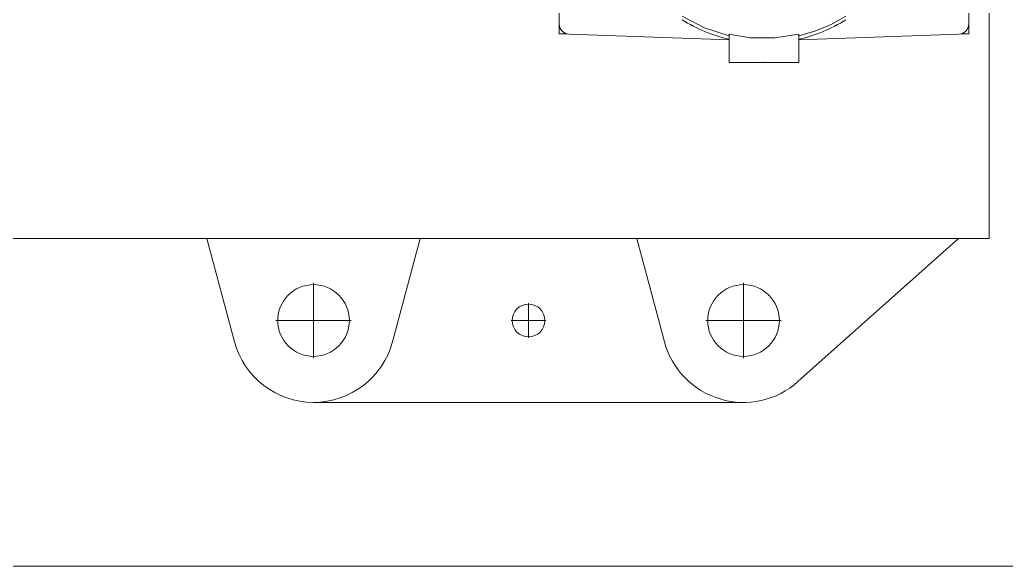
# Model space of a CAD drawing. Header units: millimetres. Extents: x -69706 to 52883, y -6882 to 68885.
# Drawn here: x 45611.3 to 46093.1, y 62384.2 to 62651.1 of the extents above; entities that cross this region are included whole.
import ezdxf

# ---------------------------------------------------------------- set-up
doc = ezdxf.new("R2010")
doc.units = ezdxf.units.MM
doc.layers.add('XFM7Q20PCW-200K$0$PCW EQ', color=22, linetype='Continuous', lineweight=9)

# ---------------------------------------------------------------- blocks, each defined once
blk = doc.blocks.new('XFM7Q20PCW-200K$0$PCW-防震基座-更新後 - PCW-防震基座-更新後-V1242-CUB_L40')
at = {"extrusion": (0, 0, -1)}
blk.add_line((-939.47, -397.39), (68.31, -397.39), dxfattribs=at)
blk = doc.blocks.new('XFM7Q20PCW-200K$0$A$C561449da')
for p, q in [((830, 2269.35), (584.46, 2269.35)), ((830, 269.35), (830, 2269.35)), ((725.17, 2259.35), (695.21, 2259.35)), ((725.17, 2259.35), (730, 2259.35)), ((730, 2259.35), (730, 2255.65)), ((732.9, 2176.35), (730.17, 2254.52)), ((899.86, 2175.96), (830, 2254.35)), ((744, 2176.35), (730.21, 2176.35)), ((744, 2142.35), (744, 2176.35)), ((870, 2167.72), (870, 2130.97)), ((851.62, 2149.35), (888.38, 2149.35)), ((910, 1939.35), (910, 2149.35)), ((730.17, 2064.18), (732.9, 2142.35)), ((744, 2142.35), (730.21, 2142.35)), ((830, 2097.22), (880.35, 2110.71)), ((730, 2063.05), (730, 2059.35)), ((702.44, 2059.35), (725.17, 2059.35)), ((730, 2059.35), (725.17, 2059.35)), ((870, 2052.75), (870, 2035.95)), ((861.6, 2044.35), (878.4, 2044.35)), ((880.35, 1977.99), (830, 1991.48)), ((870, 1957.72), (870, 1920.97)), ((851.62, 1939.35), (888.38, 1939.35)), ((830, 1887.22), (880.35, 1900.71))]:
    blk.add_line(p, q)
for points in [[(731.02, 2176.35), (728.73, 2184.21), (725.56, 2191.87), (721.42, 2199.35)], [(730.21, 2176.35), (732.01, 2164.73), (731.9, 2152.62), (730.21, 2142.35)], [(721.42, 2119.35), (727.11, 2130.29), (731.02, 2142.35)]]:
    blk.add_lwpolyline(points)
for centre, radius in [((870, 2149.35), 17.5), ((870, 2044.35), 8), ((870, 1939.35), 17.5)]:
    blk.add_circle(centre, radius)
for centre, radius, start, end in [((725.17, 2254.35), 5, 2, 90), ((659.7, 2159.35), 75, 13.1009, 32.231), ((870, 2149.35), 40, 285, 41.7089), ((659.7, 2159.35), 75, 327.769, 346.8991), ((725.17, 2064.35), 5, 270, 358), ((870, 1939.35), 40, 285, 75)]:
    blk.add_arc(centre, radius, start, end)
for p in [(730, 2259.35), (744, 2159.35), (730, 2059.35)]:
    blk.add_point(p)

msp = doc.modelspace()

# ---------------------------------------------------------------- block references
at = {"layer": 'XFM7Q20PCW-200K$0$PCW EQ'}
msp.add_blockref('XFM7Q20PCW-200K$0$PCW-防震基座-更新後 - PCW-防震基座-更新後-V1242-CUB_L40', (46126.134, 62781.625), dxfattribs=at)
at = {"layer": 'XFM7Q20PCW-200K$0$PCW EQ', "rotation": 270}
msp.add_blockref('XFM7Q20PCW-200K$0$A$C561449da', (43815.444, 63374.23), dxfattribs=at)

doc.saveas('drawing.dxf')
